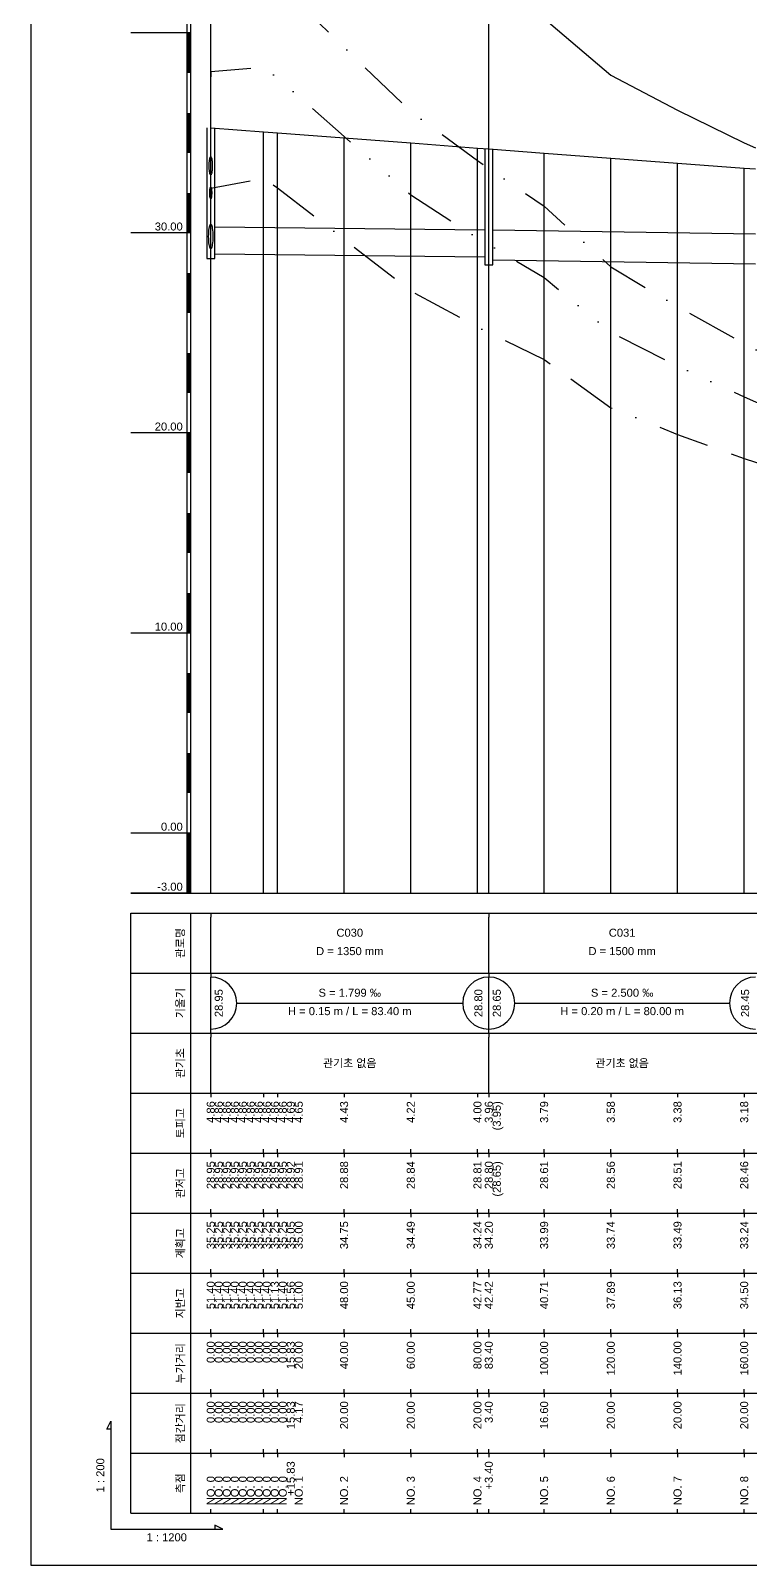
# Model space of a CAD drawing. Header units: millimetres. Extents: x -105495 to 3444, y -108190 to 2013.
# Drawn here: x 20 to 199.9, y -18032 to -17648.5 of the extents above; entities that cross this region are included whole.
import ezdxf
from ezdxf.enums import TextEntityAlignment as Align

# ---------------------------------------------------------------- set-up
doc = ezdxf.new("R2010")
doc.units = ezdxf.units.MM
for name, pattern in [('BORDER', [44.45, 12.7, -6.35, 12.7, -6.35, 0, -6.35]), ('DASHDOT', [25.4, 12.7, -6.35, 0, -6.35]), ('DIVIDE', [31.75, 12.7, -6.35, 0, -6.35, 0, -6.35])]:
    doc.linetypes.add(name, pattern=pattern)
for name, color, linetype in [('KZ_종단_계획선', 1, 'Continuous'), ('KZ_종단_관로', 4, 'Continuous'), ('KZ_종단_깃발', 7, 'Continuous'), ('KZ_종단_도각', 7, 'Continuous'), ('KZ_종단_맨홀', 4, 'Continuous'), ('KZ_종단_수직선', 7, 'Continuous'), ('KZ_종단_암선1', 56, 'DASHDOT'), ('KZ_종단_암선2', 4, 'DIVIDE'), ('KZ_종단_암선3', 6, 'BORDER'), ('KZ_종단_원형관', 4, 'Continuous'), ('KZ_종단_지반선', 3, 'Continuous'), ('KZ_종단_테이블문자', 7, 'Continuous'), ('KZ_종단_테이블선', 7, 'Continuous'), ('KZ_종단_폴대', 7, 'Continuous')]:
    doc.layers.add(name, color=color, linetype=linetype)
doc.styles.get("Standard").update_dxf_attribs({"font": 'arial.ttf'})

msp = doc.modelspace()

# ---------------------------------------------------------------- linework, layer by layer
at = {"layer": 'KZ_종단_계획선'}
msp.add_lwpolyline([(65, -17672.75), (65, -17672.75), (65, -17672.75), (65, -17672.75), (65, -17672.75), (65, -17672.75), (65, -17672.75), (65, -17672.75), (65, -17672.75), (65, -17672.75), (78.19, -17673.75), (81.67, -17674.01), (98.33, -17675.27), (115, -17676.53), (131.67, -17677.79), (134.5, -17678), (148.33, -17679.04), (165, -17680.3), (181.67, -17681.56), (198.33, -17682.82), (201.16, -17683.03)], dxfattribs=at)
at = {"layer": 'KZ_종단_관로'}
for p, q in [((66, -17697.5), (133.5, -17698.25)), ((135.5, -17698.25), (201.16, -17699.25)), ((66, -17704.25), (133.5, -17705)), ((135.5, -17705.75), (201.16, -17706.75))]:
    msp.add_line(p, q, dxfattribs=at)
at = {"layer": 'KZ_종단_깃발'}
for p, q in [((65, -17864), (65, -17551.19)), ((134.5, -17864), (134.5, -17551.19))]:
    msp.add_line(p, q, dxfattribs=at)
at = {"layer": 'KZ_종단_도각'}
msp.add_lwpolyline([(20, -18032), (861, -18032), (861, -17438), (20, -17438)], close=True, dxfattribs=at)
at = {"layer": 'KZ_종단_맨홀'}
for points in [[(64, -17672.75), (64, -17705.43), (66, -17705.43), (66, -17672.75)], [(133.5, -17678), (133.5, -17706.98), (135.5, -17706.98), (135.5, -17678)]]:
    msp.add_lwpolyline(points, dxfattribs=at)
at = {"layer": 'KZ_종단_수직선'}
for p, q in [((65, -17864), (65, -17672.75)), ((65, -17864), (65, -17672.75)), ((65, -17864), (65, -17672.75)), ((65, -17864), (65, -17672.75)), ((65, -17864), (65, -17672.75)), ((65, -17864), (65, -17672.75)), ((65, -17864), (65, -17672.75)), ((65, -17864), (65, -17672.75)), ((65, -17864), (65, -17672.75)), ((65, -17864), (65, -17672.75)), ((65, -17864), (65, -17672.75)), ((65, -17864), (65, -17672.75)), ((65, -17864), (65, -17672.75)), ((65, -17864), (65, -17672.75)), ((65, -17864), (65, -17672.75)), ((65, -17864), (65, -17672.75)), ((65, -17864), (65, -17672.75)), ((65, -17864), (65, -17672.75)), ((65, -17864), (65, -17672.75)), ((78.19, -17864), (78.19, -17673.75)), ((81.67, -17864), (81.67, -17674.01)), ((98.33, -17864), (98.33, -17675.27)), ((115, -17864), (115, -17676.53)), ((131.67, -17864), (131.67, -17677.79)), ((134.5, -17864), (134.5, -17678)), ((148.33, -17864), (148.33, -17679.04)), ((165, -17864), (165, -17680.3)), ((181.67, -17864), (181.67, -17681.56)), ((198.33, -17864), (198.33, -17682.82))]:
    msp.add_line(p, q, dxfattribs=at)
at = {"layer": 'KZ_종단_암선1', "flags": 128}
msp.add_lwpolyline([(65, -17633.42), (65, -17633.42), (65, -17633.42), (65, -17633.42), (65, -17633.42), (65, -17633.42), (65, -17633.42), (65, -17633.42), (65, -17634.75), (65, -17633.42), (78.19, -17633.46), (81.67, -17636.5), (98.33, -17652.59), (115, -17668.68), (131.67, -17680.94), (134.5, -17682.87), (148.33, -17692.31), (165, -17707.52), (181.67, -17717.41), (198.33, -17726.64), (201.17, -17728.1), (215, -17735.25), (231.67, -17745.14), (248.33, -17746.13), (265, -17748.18), (281.67, -17749.81), (284.5, -17751.13), (298.33, -17757.56), (315, -17758.64), (331.67, -17759.69), (348.33, -17757.88), (365, -17763.33), (369.72, -17763.07), (379.56, -17762.53), (379.56, -17762.53), (379.56, -17762.53), (379.56, -17762.53), (379.56, -17762.53), (379.57, -17762.53), (381.67, -17762.41), (398.33, -17761.48), (415, -17760.56), (431.67, -17759.63), (434.5, -17758.83), (448.33, -17754.9), (465, -17753.98), (481.67, -17753.46), (484.5, -17752.99), (498.33, -17750.67), (503.05, -17750.41), (510.82, -17748.31), (515, -17744.74), (520.85, -17741.34), (528.37, -17736.64)], dxfattribs=at)
at = {"layer": 'KZ_종단_암선2', "flags": 128}
msp.add_lwpolyline([(65, -17658.68), (65, -17658.68), (65, -17658.68), (65, -17658.68), (65, -17658.68), (65, -17658.68), (65, -17658.68), (65, -17658.68), (65, -17660.01), (65, -17658.68), (78.19, -17657.54), (81.67, -17660.27), (98.33, -17674.87), (115, -17689.48), (131.67, -17700.24), (134.5, -17701.92), (148.33, -17710.12), (165, -17723.85), (181.67, -17732.24), (198.33, -17739.98), (201.17, -17741.19), (215, -17747.1), (231.67, -17755.5), (248.33, -17755), (265, -17755.55), (281.67, -17755.7), (284.5, -17756.76), (298.33, -17761.96), (315, -17761.58), (331.67, -17761.29), (348.33, -17758.75), (365, -17772.23), (369.72, -17774.53), (379.56, -17779.34), (379.56, -17779.34), (379.56, -17779.34), (379.56, -17779.34), (379.56, -17779.34), (379.57, -17779.34), (381.67, -17780.37), (398.33, -17788.51), (415, -17796.65), (431.67, -17804.79), (434.5, -17805.52), (448.33, -17809.12), (465, -17817.26), (481.67, -17825.81), (484.5, -17826.88), (498.33, -17832.08), (503.05, -17834.39), (510.82, -17836.52), (515, -17835.22), (520.85, -17835.01), (528.37, -17834.39)], dxfattribs=at)
at = {"layer": 'KZ_종단_암선3', "flags": 128}
msp.add_lwpolyline([(65, -17687.83), (65, -17687.83), (65, -17687.83), (65, -17687.83), (65, -17687.83), (65, -17687.83), (65, -17687.83), (65, -17687.83), (65, -17689.16), (65, -17687.83), (78.19, -17685.33), (81.67, -17687.7), (98.33, -17700.58), (115, -17713.47), (131.67, -17722.51), (134.5, -17723.9), (148.33, -17730.67), (165, -17742.68), (181.67, -17749.35), (198.33, -17755.37), (201.17, -17756.29), (215, -17760.77), (231.67, -17767.46), (248.33, -17765.24), (265, -17764.07), (281.67, -17762.5), (284.5, -17763.27), (298.33, -17767.03)], dxfattribs=at)
at = {"layer": 'KZ_종단_원형관'}
for p, q in [((64.67, -17681.11), (64.71, -17680.79)), ((64.71, -17680.79), (64.76, -17680.51)), ((64.76, -17680.51), (64.81, -17680.28)), ((64.81, -17680.28), (64.87, -17680.12)), ((64.87, -17680.12), (64.93, -17680.01)), ((64.93, -17680.01), (65, -17679.98)), ((65, -17679.98), (65.07, -17680.01)), ((65.07, -17680.01), (65.13, -17680.12)), ((65.13, -17680.12), (65.19, -17680.28)), ((65.19, -17680.28), (65.24, -17680.51)), ((65.24, -17680.51), (65.29, -17680.79)), ((65.29, -17680.79), (65.33, -17681.11)), ((64.62, -17682.24), (64.63, -17681.85)), ((64.63, -17682.63), (64.62, -17682.24)), ((64.63, -17681.85), (64.65, -17681.47)), ((64.65, -17683.01), (64.63, -17682.63)), ((64.65, -17681.47), (64.67, -17681.11)), ((64.67, -17683.37), (64.65, -17683.01)), ((64.71, -17683.69), (64.67, -17683.37)), ((64.76, -17683.97), (64.71, -17683.69)), ((64.81, -17684.2), (64.76, -17683.97)), ((64.87, -17684.36), (64.81, -17684.2)), ((64.93, -17684.47), (64.87, -17684.36)), ((65, -17684.5), (64.93, -17684.47)), ((65.07, -17684.47), (65, -17684.5)), ((65.13, -17684.36), (65.07, -17684.47)), ((65.19, -17684.2), (65.13, -17684.36)), ((65.24, -17683.97), (65.19, -17684.2)), ((65.29, -17683.69), (65.24, -17683.97)), ((65.33, -17683.37), (65.29, -17683.69)), ((65.33, -17681.11), (65.35, -17681.47)), ((65.35, -17683.01), (65.33, -17683.37)), ((65.35, -17681.47), (65.37, -17681.85)), ((65.37, -17682.63), (65.35, -17683.01)), ((65.37, -17681.85), (65.38, -17682.24)), ((65.38, -17682.24), (65.37, -17682.63)), ((64.76, -17688.75), (64.77, -17688.51)), ((64.77, -17688.51), (64.79, -17688.27)), ((64.79, -17688.27), (64.81, -17688.07)), ((64.81, -17688.07), (64.84, -17687.89)), ((64.84, -17687.89), (64.88, -17687.74)), ((64.88, -17687.74), (64.92, -17687.63)), ((64.92, -17687.63), (64.96, -17687.57)), ((64.96, -17687.57), (65, -17687.54)), ((65, -17687.54), (65.04, -17687.57)), ((65.04, -17687.57), (65.08, -17687.63)), ((65.08, -17687.63), (65.12, -17687.74)), ((65.12, -17687.74), (65.16, -17687.89)), ((65.16, -17687.89), (65.19, -17688.07)), ((65.19, -17688.07), (65.21, -17688.27)), ((65.21, -17688.27), (65.23, -17688.51)), ((65.23, -17688.51), (65.24, -17688.75)), ((64.76, -17689), (64.76, -17688.75)), ((64.76, -17689.26), (64.76, -17689)), ((64.77, -17689.5), (64.76, -17689.26)), ((64.79, -17689.73), (64.77, -17689.5)), ((64.81, -17689.94), (64.79, -17689.73)), ((64.84, -17690.12), (64.81, -17689.94)), ((64.88, -17690.27), (64.84, -17690.12)), ((64.92, -17690.38), (64.88, -17690.27)), ((64.96, -17690.44), (64.92, -17690.38)), ((65, -17690.46), (64.96, -17690.44)), ((65.04, -17690.44), (65, -17690.46)), ((65.08, -17690.38), (65.04, -17690.44)), ((65.12, -17690.27), (65.08, -17690.38)), ((65.16, -17690.12), (65.12, -17690.27)), ((65.19, -17689.94), (65.16, -17690.12)), ((65.21, -17689.73), (65.19, -17689.94)), ((65.23, -17689.5), (65.21, -17689.73)), ((65.24, -17689.26), (65.23, -17689.5)), ((65.24, -17688.75), (65.24, -17689)), ((65.24, -17689), (65.24, -17689.26)), ((64.48, -17699.89), (64.49, -17699.36)), ((64.49, -17700.43), (64.48, -17699.89)), ((64.49, -17699.36), (64.51, -17698.83)), ((64.51, -17698.83), (64.55, -17698.34)), ((64.55, -17698.34), (64.6, -17697.9)), ((64.6, -17697.9), (64.67, -17697.52)), ((64.67, -17697.52), (64.74, -17697.21)), ((64.74, -17697.21), (64.82, -17696.98)), ((64.82, -17696.98), (64.91, -17696.84)), ((64.91, -17696.84), (65, -17696.79)), ((65, -17696.79), (65.09, -17696.84)), ((65.09, -17696.84), (65.18, -17696.98)), ((65.18, -17696.98), (65.26, -17697.21)), ((65.26, -17697.21), (65.33, -17697.52)), ((65.33, -17697.52), (65.4, -17697.9)), ((65.4, -17697.9), (65.45, -17698.34)), ((65.45, -17698.34), (65.49, -17698.83)), ((65.49, -17698.83), (65.51, -17699.36)), ((65.51, -17699.36), (65.52, -17699.89)), ((65.52, -17699.89), (65.51, -17700.43)), ((64.51, -17700.96), (64.49, -17700.43)), ((64.55, -17701.45), (64.51, -17700.96)), ((64.6, -17701.89), (64.55, -17701.45)), ((64.67, -17702.27), (64.6, -17701.89)), ((64.74, -17702.58), (64.67, -17702.27)), ((64.82, -17702.81), (64.74, -17702.58)), ((64.91, -17702.95), (64.82, -17702.81)), ((65, -17703), (64.91, -17702.95)), ((65.09, -17702.95), (65, -17703)), ((65.18, -17702.81), (65.09, -17702.95)), ((65.26, -17702.58), (65.18, -17702.81)), ((65.33, -17702.27), (65.26, -17702.58)), ((65.4, -17701.89), (65.33, -17702.27)), ((65.45, -17701.45), (65.4, -17701.89)), ((65.49, -17700.96), (65.45, -17701.45)), ((65.51, -17700.43), (65.49, -17700.96))]:
    msp.add_line(p, q, dxfattribs=at)
at = {"layer": 'KZ_종단_지반선', "flags": 128}
msp.add_lwpolyline([(148.33, -17645.44), (165, -17659.56), (181.67, -17668.35), (198.33, -17676.49), (201.17, -17677.76)], dxfattribs=at)
at = {"layer": 'KZ_종단_테이블문자'}
for p, q in [((65, -17869), (65, -17870)), ((65, -17883), (65, -17870)), ((134.5, -17869), (134.5, -17870)), ((134.5, -17869), (134.5, -17870)), ((134.5, -17883), (134.5, -17870)), ((134.5, -17883), (134.5, -17870)), ((65, -17884), (65, -17883)), ((65, -17884), (65, -17885)), ((134.5, -17884), (134.5, -17883)), ((134.5, -17884), (134.5, -17883)), ((134.5, -17884), (134.5, -17885)), ((134.5, -17884), (134.5, -17885)), ((65, -17898), (65, -17885)), ((134.5, -17898), (134.5, -17885)), ((134.5, -17898), (134.5, -17885)), ((71.42, -17891.5), (128.08, -17891.5)), ((140.92, -17891.5), (194.75, -17891.5)), ((65, -17899), (65, -17898)), ((65, -17899), (65, -17900)), ((134.5, -17899), (134.5, -17898)), ((134.5, -17899), (134.5, -17898)), ((134.5, -17899), (134.5, -17900)), ((134.5, -17899), (134.5, -17900)), ((65, -17913), (65, -17900)), ((134.5, -17913), (134.5, -17900)), ((134.5, -17913), (134.5, -17900)), ((65, -17914), (65, -17913)), ((134.5, -17914), (134.5, -17913)), ((134.5, -17914), (134.5, -17913))]:
    msp.add_line(p, q, dxfattribs=at)
for centre, start, end in [((65, -17891.5), 270, 90), ((134.5, -17891.5), 90, 270), ((134.5, -17891.5), 270, 90), ((201.17, -17891.5), 90, 270)]:
    msp.add_arc(centre, 6.5, start, end, dxfattribs=at)
at = {"layer": 'KZ_종단_테이블선'}
for p, q in [((45, -17864), (533.37, -17864)), ((45, -17884), (45, -17869)), ((45, -17869), (533.37, -17869)), ((60, -17884), (60, -17869)), ((45, -17899), (45, -17884)), ((45, -17884), (533.37, -17884)), ((60, -17899), (60, -17884)), ((45, -17914), (45, -17899)), ((45, -17899), (533.37, -17899)), ((60, -17914), (60, -17899)), ((45, -17929), (45, -17914)), ((45, -17914), (533.37, -17914)), ((60, -17929), (60, -17914)), ((65, -17914), (65, -17915)), ((65, -17914), (65, -17915)), ((65, -17914), (65, -17915)), ((65, -17914), (65, -17915)), ((65, -17914), (65, -17915)), ((65, -17914), (65, -17915)), ((65, -17914), (65, -17915)), ((65, -17914), (65, -17915)), ((65, -17914), (65, -17915)), ((65, -17914), (65, -17915)), ((78.19, -17914), (78.19, -17915)), ((81.67, -17914), (81.67, -17915)), ((98.33, -17914), (98.33, -17915)), ((115, -17914), (115, -17915)), ((131.67, -17914), (131.67, -17915)), ((134.5, -17914), (134.5, -17915)), ((148.33, -17914), (148.33, -17915)), ((165, -17914), (165, -17915)), ((181.67, -17914), (181.67, -17915)), ((198.33, -17914), (198.33, -17915)), ((45, -17944), (45, -17929)), ((45, -17929), (533.37, -17929)), ((60, -17944), (60, -17929)), ((65, -17929), (65, -17928)), ((65, -17929), (65, -17928)), ((65, -17929), (65, -17928)), ((65, -17929), (65, -17928)), ((65, -17929), (65, -17928)), ((65, -17929), (65, -17928)), ((65, -17929), (65, -17928)), ((65, -17929), (65, -17928)), ((65, -17929), (65, -17928)), ((65, -17929), (65, -17928)), ((65, -17929), (65, -17930)), ((65, -17929), (65, -17930)), ((65, -17929), (65, -17930)), ((65, -17929), (65, -17930)), ((65, -17929), (65, -17930)), ((65, -17929), (65, -17930)), ((65, -17929), (65, -17930)), ((65, -17929), (65, -17930)), ((65, -17929), (65, -17930)), ((65, -17929), (65, -17930)), ((78.19, -17929), (78.19, -17928)), ((78.19, -17929), (78.19, -17930)), ((81.67, -17929), (81.67, -17928)), ((81.67, -17929), (81.67, -17930)), ((98.33, -17929), (98.33, -17928)), ((98.33, -17929), (98.33, -17930)), ((115, -17929), (115, -17928)), ((115, -17929), (115, -17930)), ((131.67, -17929), (131.67, -17928)), ((131.67, -17929), (131.67, -17930)), ((134.5, -17929), (134.5, -17928)), ((134.5, -17929), (134.5, -17930)), ((148.33, -17929), (148.33, -17928)), ((148.33, -17929), (148.33, -17930)), ((165, -17929), (165, -17928)), ((165, -17929), (165, -17930)), ((181.67, -17929), (181.67, -17928)), ((181.67, -17929), (181.67, -17930)), ((198.33, -17929), (198.33, -17928)), ((198.33, -17929), (198.33, -17930)), ((45, -17959), (45, -17944)), ((45, -17944), (533.37, -17944)), ((60, -17959), (60, -17944)), ((65, -17944), (65, -17943)), ((65, -17944), (65, -17943)), ((65, -17944), (65, -17943)), ((65, -17944), (65, -17943)), ((65, -17944), (65, -17943)), ((65, -17944), (65, -17943)), ((65, -17944), (65, -17943)), ((65, -17944), (65, -17943)), ((65, -17944), (65, -17943)), ((65, -17944), (65, -17943)), ((65, -17944), (65, -17945)), ((65, -17944), (65, -17945)), ((65, -17944), (65, -17945)), ((65, -17944), (65, -17945)), ((65, -17944), (65, -17945)), ((65, -17944), (65, -17945)), ((65, -17944), (65, -17945)), ((65, -17944), (65, -17945)), ((65, -17944), (65, -17945)), ((65, -17944), (65, -17945)), ((78.19, -17944), (78.19, -17943)), ((78.19, -17944), (78.19, -17945)), ((81.67, -17944), (81.67, -17943)), ((81.67, -17944), (81.67, -17945)), ((98.33, -17944), (98.33, -17943)), ((98.33, -17944), (98.33, -17945)), ((115, -17944), (115, -17943)), ((115, -17944), (115, -17945)), ((131.67, -17944), (131.67, -17943)), ((131.67, -17944), (131.67, -17945)), ((134.5, -17944), (134.5, -17943)), ((134.5, -17944), (134.5, -17945)), ((148.33, -17944), (148.33, -17943)), ((148.33, -17944), (148.33, -17945)), ((165, -17944), (165, -17943)), ((165, -17944), (165, -17945)), ((181.67, -17944), (181.67, -17943)), ((181.67, -17944), (181.67, -17945)), ((198.33, -17944), (198.33, -17943)), ((198.33, -17944), (198.33, -17945)), ((45, -17974), (45, -17959)), ((45, -17959), (533.37, -17959)), ((60, -17974), (60, -17959)), ((65, -17959), (65, -17958)), ((65, -17959), (65, -17958)), ((65, -17959), (65, -17958)), ((65, -17959), (65, -17958)), ((65, -17959), (65, -17958)), ((65, -17959), (65, -17958)), ((65, -17959), (65, -17958)), ((65, -17959), (65, -17958)), ((65, -17959), (65, -17958)), ((65, -17959), (65, -17958)), ((65, -17959), (65, -17960)), ((65, -17959), (65, -17960)), ((65, -17959), (65, -17960)), ((65, -17959), (65, -17960)), ((65, -17959), (65, -17960)), ((65, -17959), (65, -17960)), ((65, -17959), (65, -17960)), ((65, -17959), (65, -17960)), ((65, -17959), (65, -17960)), ((65, -17959), (65, -17960)), ((78.19, -17959), (78.19, -17958)), ((78.19, -17959), (78.19, -17960)), ((81.67, -17959), (81.67, -17958)), ((81.67, -17959), (81.67, -17960)), ((98.33, -17959), (98.33, -17958)), ((98.33, -17959), (98.33, -17960)), ((115, -17959), (115, -17958)), ((115, -17959), (115, -17960)), ((131.67, -17959), (131.67, -17958)), ((131.67, -17959), (131.67, -17960)), ((134.5, -17959), (134.5, -17958)), ((134.5, -17959), (134.5, -17960)), ((148.33, -17959), (148.33, -17958)), ((148.33, -17959), (148.33, -17960)), ((165, -17959), (165, -17958)), ((165, -17959), (165, -17960)), ((181.67, -17959), (181.67, -17958)), ((181.67, -17959), (181.67, -17960)), ((198.33, -17959), (198.33, -17958)), ((198.33, -17959), (198.33, -17960)), ((45, -17989), (45, -17974)), ((45, -17974), (533.37, -17974)), ((60, -17989), (60, -17974)), ((65, -17974), (65, -17973)), ((65, -17974), (65, -17973)), ((65, -17974), (65, -17973)), ((65, -17974), (65, -17973)), ((65, -17974), (65, -17973)), ((65, -17974), (65, -17973)), ((65, -17974), (65, -17973)), ((65, -17974), (65, -17973)), ((65, -17974), (65, -17973)), ((65, -17974), (65, -17973)), ((65, -17974), (65, -17975)), ((65, -17974), (65, -17975)), ((65, -17974), (65, -17975)), ((65, -17974), (65, -17975)), ((65, -17974), (65, -17975)), ((65, -17974), (65, -17975)), ((65, -17974), (65, -17975)), ((65, -17974), (65, -17975)), ((65, -17974), (65, -17975)), ((65, -17974), (65, -17975)), ((78.19, -17974), (78.19, -17973)), ((78.19, -17974), (78.19, -17975)), ((81.67, -17974), (81.67, -17973)), ((81.67, -17974), (81.67, -17975)), ((98.33, -17974), (98.33, -17973)), ((98.33, -17974), (98.33, -17975)), ((115, -17974), (115, -17973)), ((115, -17974), (115, -17975)), ((131.67, -17974), (131.67, -17973)), ((131.67, -17974), (131.67, -17975)), ((134.5, -17974), (134.5, -17973)), ((134.5, -17974), (134.5, -17975)), ((148.33, -17974), (148.33, -17973)), ((148.33, -17974), (148.33, -17975)), ((165, -17974), (165, -17973)), ((165, -17974), (165, -17975)), ((181.67, -17974), (181.67, -17973)), ((181.67, -17974), (181.67, -17975)), ((198.33, -17974), (198.33, -17973)), ((198.33, -17974), (198.33, -17975)), ((45, -18004), (45, -17989)), ((45, -17989), (533.37, -17989)), ((60, -18004), (60, -17989)), ((65, -17989), (65, -17988)), ((65, -17989), (65, -17988)), ((65, -17989), (65, -17988)), ((65, -17989), (65, -17988)), ((65, -17989), (65, -17988)), ((65, -17989), (65, -17988)), ((65, -17989), (65, -17988)), ((65, -17989), (65, -17988)), ((65, -17989), (65, -17988)), ((65, -17989), (65, -17988)), ((65, -17989), (65, -17990)), ((65, -17989), (65, -17990)), ((65, -17989), (65, -17990)), ((65, -17989), (65, -17990)), ((65, -17989), (65, -17990)), ((65, -17989), (65, -17990)), ((65, -17989), (65, -17990)), ((65, -17989), (65, -17990)), ((65, -17989), (65, -17990)), ((65, -17989), (65, -17990)), ((78.19, -17989), (78.19, -17988)), ((78.19, -17989), (78.19, -17990)), ((81.67, -17989), (81.67, -17988)), ((81.67, -17989), (81.67, -17990)), ((98.33, -17989), (98.33, -17988)), ((98.33, -17989), (98.33, -17990)), ((115, -17989), (115, -17988)), ((115, -17989), (115, -17990)), ((131.67, -17989), (131.67, -17988)), ((131.67, -17989), (131.67, -17990)), ((134.5, -17989), (134.5, -17988)), ((134.5, -17989), (134.5, -17990)), ((148.33, -17989), (148.33, -17988)), ((148.33, -17989), (148.33, -17990)), ((165, -17989), (165, -17988)), ((165, -17989), (165, -17990)), ((181.67, -17989), (181.67, -17988)), ((181.67, -17989), (181.67, -17990)), ((198.33, -17989), (198.33, -17988)), ((198.33, -17989), (198.33, -17990)), ((65, -18004), (65, -18003)), ((65, -18004), (65, -18003)), ((65, -18004), (65, -18003)), ((65, -18004), (65, -18003)), ((65, -18004), (65, -18003)), ((65, -18004), (65, -18003)), ((65, -18004), (65, -18003)), ((65, -18004), (65, -18003)), ((65, -18004), (65, -18003)), ((65, -18004), (65, -18003)), ((78.19, -18004), (78.19, -18003)), ((81.67, -18004), (81.67, -18003)), ((98.33, -18004), (98.33, -18003)), ((115, -18004), (115, -18003)), ((131.67, -18004), (131.67, -18003)), ((134.5, -18004), (134.5, -18003)), ((148.33, -18004), (148.33, -18003)), ((165, -18004), (165, -18003)), ((181.67, -18004), (181.67, -18003)), ((198.33, -18004), (198.33, -18003)), ((45, -18019), (45, -18004)), ((45, -18004), (533.37, -18004)), ((60, -18019), (60, -18004)), ((65, -18004), (65, -18005)), ((65, -18004), (65, -18005)), ((65, -18004), (65, -18005)), ((65, -18004), (65, -18005)), ((65, -18004), (65, -18005)), ((65, -18004), (65, -18005)), ((65, -18004), (65, -18005)), ((65, -18004), (65, -18005)), ((65, -18004), (65, -18005)), ((65, -18004), (65, -18005)), ((78.19, -18004), (78.19, -18005)), ((81.67, -18004), (81.67, -18005)), ((98.33, -18004), (98.33, -18005)), ((115, -18004), (115, -18005)), ((131.67, -18004), (131.67, -18005)), ((134.5, -18004), (134.5, -18005)), ((148.33, -18004), (148.33, -18005)), ((165, -18004), (165, -18005)), ((181.67, -18004), (181.67, -18005)), ((198.33, -18004), (198.33, -18005)), ((65, -18019), (65, -18018)), ((65, -18019), (65, -18018)), ((65, -18019), (65, -18018)), ((65, -18019), (65, -18018)), ((65, -18019), (65, -18018)), ((65, -18019), (65, -18018)), ((65, -18019), (65, -18018)), ((65, -18019), (65, -18018)), ((65, -18019), (65, -18018)), ((65, -18019), (65, -18018)), ((78.19, -18019), (78.19, -18018)), ((81.67, -18019), (81.67, -18018)), ((98.33, -18019), (98.33, -18018)), ((115, -18019), (115, -18018)), ((131.67, -18019), (131.67, -18018)), ((134.5, -18019), (134.5, -18018)), ((148.33, -18019), (148.33, -18018)), ((165, -18019), (165, -18018)), ((181.67, -18019), (181.67, -18018)), ((198.33, -18019), (198.33, -18018)), ((45, -18019), (533.37, -18019))]:
    msp.add_line(p, q, dxfattribs=at)
msp.add_lwpolyline([(40, -17998), (39, -17998), (40, -17996), (40, -18023), (68, -18023), (66, -18022), (66, -18023)], dxfattribs=at)
at = {"layer": 'KZ_종단_폴대'}
for p, q in [((60, -17649), (45, -17649)), ((60, -17699), (45, -17699)), ((60, -17749), (45, -17749)), ((60, -17799), (45, -17799)), ((60, -17849), (45, -17849)), ((60, -17864), (45, -17864))]:
    msp.add_line(p, q, dxfattribs=at)
msp.add_lwpolyline([(60, -17864), (60, -17544), (59, -17544), (59, -17864), (60, -17864)], dxfattribs=at)
at = {"layer": 'KZ_종단_폴대', "const_width": 1}
for points in [[(59.5, -17659), (59.5, -17649)], [(59.5, -17679), (59.5, -17669)], [(59.5, -17699), (59.5, -17689)], [(59.5, -17719), (59.5, -17709)], [(59.5, -17739), (59.5, -17729)], [(59.5, -17759), (59.5, -17749)], [(59.5, -17779), (59.5, -17769)], [(59.5, -17799), (59.5, -17789)], [(59.5, -17819), (59.5, -17809)], [(59.5, -17839), (59.5, -17829)], [(59.5, -17864), (59.5, -17849)]]:
    msp.add_lwpolyline(points, dxfattribs=at)

# ---------------------------------------------------------------- texts
at = {"layer": 'KZ_종단_테이블문자'}
for s, p in [('C030', (99.75, -17875.5)), ('C031', (167.83, -17875.5)), ('S = 1.799 ‰', (99.75, -17890.5)), ('S = 2.500 ‰', (167.83, -17890.5))]:
    msp.add_text(s, height=2, dxfattribs=at).set_placement(p, align=Align.BOTTOM_CENTER)
for s, p in [('D = 1350 mm', (99.75, -17877.5)), ('D = 1500 mm', (167.83, -17877.5)), ('H = 0.15 m / L = 83.40 m', (99.75, -17892.5)), ('H = 0.20 m / L = 80.00 m', (167.83, -17892.5))]:
    msp.add_text(s, height=2, dxfattribs=at).set_placement(p, align=Align.TOP_CENTER)
for s, p in [('28.95', (66, -17891.5)), ('28.65', (135.5, -17891.5))]:
    msp.add_text(s, height=2, rotation=90, dxfattribs=at).set_placement(p, align=Align.TOP_CENTER)
for s, p in [('28.80', (133.5, -17891.5)), ('28.45', (200.17, -17891.5))]:
    msp.add_text(s, height=2, rotation=90, dxfattribs=at).set_placement(p, align=Align.BOTTOM_CENTER)
for p in [(99.75, -17906.5), (167.83, -17906.5)]:
    msp.add_text('관기초 없음', height=2, dxfattribs=at).set_placement(p, align=Align.MIDDLE_CENTER)
for s, p in [('4.86', (65, -17916)), ('4.86', (67, -17916)), ('4.86', (69, -17916)), ('4.86', (71, -17916)), ('4.86', (73, -17916)), ('4.86', (75, -17916)), ('4.86', (77, -17916)), ('4.86', (79, -17916)), ('4.86', (81, -17916)), ('4.86', (83, -17916)), ('4.69', (85, -17916)), ('4.65', (87, -17916)), ('4.43', (98.33, -17916)), ('4.22', (115, -17916)), ('4.00', (131.67, -17916)), ('3.96', (134.5, -17916)), ('(3.95)', (136.5, -17916)), ('3.79', (148.33, -17916)), ('3.58', (165, -17916)), ('3.38', (181.67, -17916)), ('3.18', (198.33, -17916)), ('28.95', (65, -17931)), ('28.95', (67, -17931)), ('28.95', (69, -17931)), ('28.95', (71, -17931)), ('28.95', (73, -17931)), ('28.95', (75, -17931)), ('28.95', (77, -17931)), ('28.95', (79, -17931)), ('28.95', (81, -17931)), ('28.95', (83, -17931)), ('28.92', (85, -17931)), ('28.91', (87, -17931)), ('28.88', (98.33, -17931)), ('28.84', (115, -17931)), ('28.81', (131.67, -17931)), ('28.80', (134.5, -17931)), ('(28.65)', (136.5, -17931)), ('28.61', (148.33, -17931)), ('28.56', (165, -17931)), ('28.51', (181.67, -17931)), ('28.46', (198.33, -17931)), ('35.25', (65, -17946)), ('35.25', (67, -17946)), ('35.25', (69, -17946)), ('35.25', (71, -17946)), ('35.25', (73, -17946)), ('35.25', (75, -17946)), ('35.25', (77, -17946)), ('35.25', (79, -17946)), ('35.25', (81, -17946)), ('35.25', (83, -17946)), ('35.05', (85, -17946)), ('35.00', (87, -17946)), ('34.75', (98.33, -17946)), ('34.49', (115, -17946)), ('34.24', (131.67, -17946)), ('34.20', (134.5, -17946)), ('33.99', (148.33, -17946)), ('33.74', (165, -17946)), ('33.49', (181.67, -17946)), ('33.24', (198.33, -17946)), ('51.40', (65, -17961)), ('51.40', (67, -17961)), ('51.40', (69, -17961)), ('51.40', (71, -17961)), ('51.40', (73, -17961)), ('51.40', (75, -17961)), ('51.40', (77, -17961)), ('51.40', (79, -17961)), ('51.13', (81, -17961)), ('51.40', (83, -17961)), ('51.56', (85, -17961)), ('51.00', (87, -17961)), ('48.00', (98.33, -17961)), ('45.00', (115, -17961)), ('42.77', (131.67, -17961)), ('42.42', (134.5, -17961)), ('40.71', (148.33, -17961)), ('37.89', (165, -17961)), ('36.13', (181.67, -17961)), ('34.50', (198.33, -17961)), ('0.00', (65, -17976)), ('0.00', (67, -17976)), ('0.00', (69, -17976)), ('0.00', (71, -17976)), ('0.00', (73, -17976)), ('0.00', (75, -17976)), ('0.00', (77, -17976)), ('0.00', (79, -17976)), ('0.00', (81, -17976)), ('0.00', (83, -17976)), ('15.83', (85, -17976)), ('20.00', (87, -17976)), ('40.00', (98.33, -17976)), ('60.00', (115, -17976)), ('80.00', (131.67, -17976)), ('83.40', (134.5, -17976)), ('100.00', (148.33, -17976)), ('120.00', (165, -17976)), ('140.00', (181.67, -17976)), ('160.00', (198.33, -17976)), ('0.00', (65, -17991)), ('0.00', (67, -17991)), ('0.00', (69, -17991)), ('0.00', (71, -17991)), ('0.00', (73, -17991)), ('0.00', (75, -17991)), ('0.00', (77, -17991)), ('0.00', (79, -17991)), ('0.00', (81, -17991)), ('0.00', (83, -17991)), ('15.83', (85, -17991)), ('4.17', (87, -17991)), ('20.00', (98.33, -17991)), ('20.00', (115, -17991)), ('20.00', (131.67, -17991)), ('3.40', (134.5, -17991)), ('16.60', (148.33, -17991)), ('20.00', (165, -17991)), ('20.00', (181.67, -17991)), ('20.00', (198.33, -17991)), ('+15.83', (85, -18006)), ('+3.40', (134.5, -18006))]:
    msp.add_text(s, height=2, rotation=90, dxfattribs=at).set_placement(p, align=Align.MIDDLE_RIGHT)
for s, p in [('NO. 0', (65, -18017)), ('NO. 0', (67, -18017)), ('NO. 0', (69, -18017)), ('NO. 0', (71, -18017)), ('NO. 0', (73, -18017)), ('NO. 0', (75, -18017)), ('NO. 0', (77, -18017)), ('NO. 0', (79, -18017)), ('NO. 0', (81, -18017)), ('NO. 0', (83, -18017)), ('NO. 1', (87, -18017)), ('NO. 2', (98.33, -18017)), ('NO. 3', (115, -18017)), ('NO. 4', (131.67, -18017)), ('NO. 5', (148.33, -18017)), ('NO. 6', (165, -18017)), ('NO. 7', (181.67, -18017)), ('NO. 8', (198.33, -18017))]:
    msp.add_text(s, height=2, rotation=90, dxfattribs=at).set_placement(p, align=Align.MIDDLE_LEFT)
at = {"layer": 'KZ_종단_테이블선'}
for s, p in [('관로명', (59, -17876.5)), ('기울기', (59, -17891.5)), ('관기초', (59, -17906.5)), ('토피고', (59, -17921.5)), ('관저고', (59, -17936.5)), ('계획고', (59, -17951.5)), ('지반고', (59, -17966.5)), ('누가거리', (59, -17981.5)), ('점간거리', (59, -17996.5)), ('1 : 200', (39, -18009.5)), ('측점', (59, -18011.5))]:
    msp.add_text(s, height=2, rotation=90, dxfattribs=at).set_placement(p, align=Align.BOTTOM_CENTER)
msp.add_text('1 : 1200', height=2, dxfattribs=at).set_placement((54, -18024), align=Align.TOP_CENTER)
at = {"layer": 'KZ_종단_폴대'}
for s, p in [('30.00', (58, -17699)), ('20.00', (58, -17749)), ('10.00', (58, -17799)), ('0.00', (58, -17849)), ('-3.00', (58, -17864))]:
    msp.add_text(s, height=2, dxfattribs=at).set_placement(p, align=Align.BOTTOM_RIGHT)

doc.saveas('drawing.dxf')
